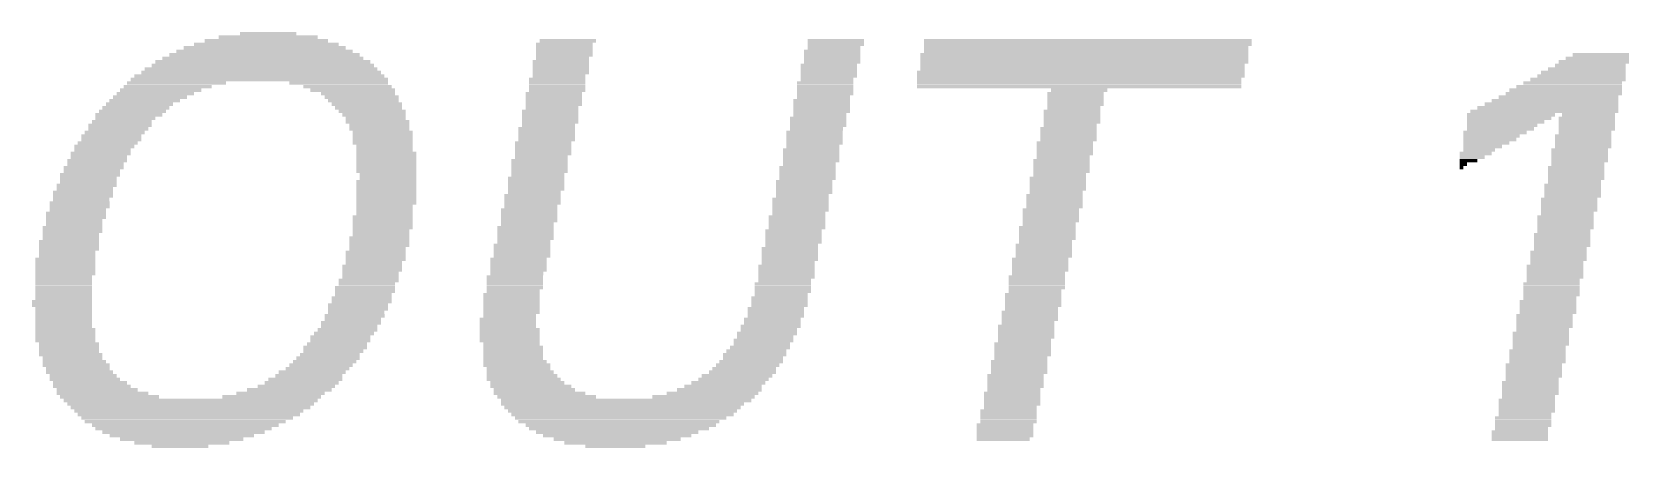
# Model space of a CAD drawing. Extents: x 3 to 114, y 9 to 132.
# Drawn here: x 103.9 to 110.8, y 21.76 to 23.56 of the extents above; entities that cross this region are included whole.
import ezdxf

# ---------------------------------------------------------------- set-up
doc = ezdxf.new("R2010")
doc.units = 0
doc.layers.add('254', color=53, linetype='CONTINUOUS')

# ---------------------------------------------------------------- blocks, each defined once
blk = doc.blocks.new('RECT')
blk.add_solid([(-0.5, -0.5), (0.5, -0.5), (-0.5, 0.5), (0.5, 0.5)])

msp = doc.modelspace()

# ---------------------------------------------------------------- block references
at = {"layer": '254', "yscale": 0.0152}
for p, xscale in [((104.9172, 23.5382), 0.4267), ((104.9172, 23.5534), 0.2438), ((104.902, 23.4772), 0.762), ((104.902, 23.4925), 0.701), ((104.9096, 23.5077), 0.6248), ((104.9096, 23.5229), 0.5334), ((106.1974, 23.5077), 0.2438), ((106.1974, 23.4925), 0.2438), ((106.1974, 23.4772), 0.2438), ((106.2126, 23.5229), 0.2438), ((107.3556, 23.4772), 0.2438), ((107.3709, 23.5229), 0.2438), ((107.3709, 23.5077), 0.2438), ((107.3633, 23.4925), 0.2286), ((108.4605, 23.5229), 1.4173), ((108.4605, 23.5077), 1.4173), ((108.4529, 23.4925), 1.4021), ((108.4529, 23.4772), 1.4021), ((104.8868, 23.401), 1.0058), ((104.8944, 23.4163), 0.9601), ((104.8944, 23.4315), 0.9296), ((104.8944, 23.4467), 0.8687), ((104.902, 23.462), 0.823), ((106.1822, 23.4315), 0.2438), ((106.1822, 23.4163), 0.2438), ((106.1822, 23.401), 0.2438), ((106.1974, 23.462), 0.2438), ((106.1898, 23.4467), 0.2286), ((107.3404, 23.4163), 0.2438), ((107.3404, 23.401), 0.2438), ((107.3556, 23.462), 0.2438), ((107.3556, 23.4467), 0.2438), ((107.3556, 23.4315), 0.2438), ((108.4453, 23.462), 1.4173), ((108.4453, 23.4467), 1.4173), ((108.4453, 23.4315), 1.4173), ((108.4377, 23.4163), 1.4021), ((108.4377, 23.401), 1.4021), ((110.617, 23.401), 0.3353), ((110.6322, 23.4163), 0.3048), ((110.6475, 23.4315), 0.3048), ((110.6627, 23.4467), 0.2743), ((110.678, 23.462), 0.2438), ((104.521, 23.3401), 0.4267), ((104.8791, 23.3553), 1.1125), ((104.8791, 23.3705), 1.082), ((104.8868, 23.3858), 1.0363), ((105.222, 23.3401), 0.4267), ((106.1669, 23.3553), 0.2438), ((106.1669, 23.3401), 0.2438), ((106.1745, 23.3705), 0.2286), ((106.1822, 23.3858), 0.2438), ((107.3252, 23.3401), 0.2438), ((107.3404, 23.3858), 0.2438), ((107.3404, 23.3705), 0.2438), ((107.3328, 23.3553), 0.2286), ((108.4301, 23.3858), 1.4173), ((108.4301, 23.3705), 1.4173), ((108.4224, 23.3553), 1.4021), ((108.4224, 23.3401), 1.4021), ((110.556, 23.3401), 0.4267), ((110.5789, 23.3553), 0.4115), ((110.5941, 23.3705), 0.381), ((110.6018, 23.3858), 0.3658), ((104.3838, 23.2639), 0.3048), ((104.4067, 23.2791), 0.32), ((104.4296, 23.2943), 0.3353), ((104.4524, 23.3096), 0.3505), ((104.4829, 23.3248), 0.381), ((105.2601, 23.3248), 0.381), ((105.283, 23.3096), 0.3658), ((105.3059, 23.2943), 0.32), ((105.3211, 23.2791), 0.32), ((105.3287, 23.2639), 0.3048), ((106.1517, 23.2943), 0.2438), ((106.1517, 23.2791), 0.2438), ((106.1517, 23.2639), 0.2438), ((106.1669, 23.3248), 0.2438), ((106.1669, 23.3096), 0.2438), ((107.3099, 23.2639), 0.2438), ((107.3175, 23.2791), 0.2286), ((107.3252, 23.3248), 0.2438), ((107.3252, 23.3096), 0.2438), ((107.3252, 23.2943), 0.2438), ((108.4224, 23.3248), 1.4021), ((108.4072, 23.2943), 0.2438), ((108.4072, 23.2791), 0.2438), ((108.4072, 23.2639), 0.2438), ((108.4224, 23.3096), 0.2438), ((110.4798, 23.2639), 0.5486), ((110.4951, 23.2791), 0.5182), ((110.5179, 23.2943), 0.5029), ((110.5256, 23.3096), 0.4877), ((110.5408, 23.3248), 0.4572), ((104.3153, 23.2029), 0.2896), ((104.3305, 23.2181), 0.2896), ((104.3457, 23.2334), 0.2896), ((104.361, 23.2486), 0.2896), ((105.344, 23.2486), 0.3048), ((105.3516, 23.2334), 0.2896), ((105.3668, 23.2181), 0.2896), ((105.3744, 23.2029), 0.2743), ((106.1364, 23.2181), 0.2438), ((106.1364, 23.2029), 0.2438), ((106.1517, 23.2486), 0.2438), ((106.1441, 23.2334), 0.2286), ((107.3099, 23.2486), 0.2438), ((107.3099, 23.2334), 0.2438), ((107.3099, 23.2181), 0.2438), ((107.3023, 23.2029), 0.2286), ((108.392, 23.2181), 0.2438), ((108.392, 23.2029), 0.2438), ((108.4072, 23.2486), 0.2438), ((108.3996, 23.2334), 0.2286), ((110.2893, 23.2029), 0.381), ((110.4341, 23.2181), 0.6401), ((110.4494, 23.2334), 0.6096), ((110.4646, 23.2486), 0.5791), ((110.6246, 23.2029), 0.2286), ((104.2543, 23.1267), 0.2591), ((104.2695, 23.1419), 0.2591), ((104.2772, 23.1572), 0.2743), ((104.2848, 23.1724), 0.2591), ((104.3, 23.1877), 0.2591), ((105.3821, 23.1877), 0.2591), ((105.3897, 23.1724), 0.2743), ((105.3973, 23.1572), 0.2591), ((105.3973, 23.1419), 0.2591), ((105.4125, 23.1267), 0.2591), ((106.1212, 23.1419), 0.2438), ((106.1212, 23.1267), 0.2438), ((106.1364, 23.1877), 0.2438), ((106.1364, 23.1724), 0.2438), ((106.1288, 23.1572), 0.2286), ((107.2794, 23.1267), 0.2438), ((107.2947, 23.1877), 0.2438), ((107.2947, 23.1724), 0.2438), ((107.2947, 23.1572), 0.2438), ((107.2871, 23.1419), 0.2286), ((108.3767, 23.1419), 0.2438), ((108.3767, 23.1267), 0.2438), ((108.3843, 23.1572), 0.2286), ((108.392, 23.1877), 0.2438), ((108.392, 23.1724), 0.2438), ((110.2208, 23.1267), 0.2743), ((110.2817, 23.1877), 0.3658), ((110.2665, 23.1724), 0.3353), ((110.2512, 23.1572), 0.3048), ((110.2436, 23.1419), 0.2896), ((110.617, 23.1877), 0.2438), ((110.617, 23.1724), 0.2438), ((110.617, 23.1572), 0.2438), ((110.617, 23.1419), 0.2438), ((110.6094, 23.1267), 0.2286), ((104.2086, 23.0657), 0.2591), ((104.2238, 23.081), 0.2591), ((104.2391, 23.1115), 0.2591), ((104.2391, 23.0962), 0.2591), ((105.4125, 23.1115), 0.2591), ((105.4125, 23.0962), 0.2591), ((105.4125, 23.081), 0.2591), ((105.4202, 23.0657), 0.2438), ((106.106, 23.081), 0.2438), ((106.106, 23.0657), 0.2438), ((106.1212, 23.1115), 0.2438), ((106.1212, 23.0962), 0.2438), ((107.2794, 23.1115), 0.2438), ((107.2794, 23.0962), 0.2438), ((107.2794, 23.081), 0.2438), ((107.2718, 23.0657), 0.2286), ((108.3615, 23.081), 0.2438), ((108.3615, 23.0657), 0.2438), ((108.3767, 23.1115), 0.2438), ((108.3767, 23.0962), 0.2438), ((110.2055, 23.1115), 0.2438), ((110.1979, 23.0962), 0.2286), ((110.1827, 23.081), 0.1981), ((110.1674, 23.0657), 0.1676), ((110.6018, 23.1115), 0.2438), ((110.6018, 23.0962), 0.2438), ((110.6018, 23.081), 0.2438), ((110.6018, 23.0657), 0.2438), ((104.1781, 23.0048), 0.2591), ((104.1705, 22.9895), 0.2438), ((104.1933, 23.0353), 0.2591), ((104.1857, 23.02), 0.2438), ((104.201, 23.0505), 0.2438), ((105.4202, 23.0505), 0.2438), ((105.4278, 23.0353), 0.2591), ((105.4278, 23.02), 0.2591), ((105.4278, 23.0048), 0.2591), ((105.4278, 22.9895), 0.2591), ((106.0907, 23.0048), 0.2438), ((106.0907, 22.9895), 0.2438), ((106.0983, 23.02), 0.2286), ((106.106, 23.0505), 0.2438), ((106.106, 23.0353), 0.2438), ((107.2642, 23.0505), 0.2438), ((107.2642, 23.0353), 0.2438), ((107.2642, 23.02), 0.2438), ((107.2642, 23.0048), 0.2438), ((107.2566, 22.9895), 0.2286), ((108.3462, 23.0048), 0.2438), ((108.3462, 22.9895), 0.2438), ((108.3615, 23.0505), 0.2438), ((108.3615, 23.0353), 0.2438), ((108.3539, 23.02), 0.2286), ((110.1369, 23.0353), 0.1372), ((110.1217, 23.02), 0.1067), ((110.1065, 23.0048), 0.0762), ((110.0836, 22.9895), 0.0305), ((110.1522, 23.0505), 0.1372), ((110.5865, 23.0505), 0.2438), ((110.5865, 23.0353), 0.2438), ((110.5865, 23.02), 0.2438), ((110.5865, 23.0048), 0.2438), ((110.5789, 22.9895), 0.2286), ((104.1476, 22.9438), 0.2591), ((104.14, 22.9286), 0.2438), ((104.14, 22.9133), 0.2438), ((104.1629, 22.9743), 0.2591), ((104.1552, 22.9591), 0.2438), ((105.4278, 22.9743), 0.2591), ((105.4278, 22.9591), 0.2591), ((105.4278, 22.9133), 0.2591), ((105.4354, 22.9438), 0.2438), ((105.4354, 22.9286), 0.2438), ((106.0755, 22.9286), 0.2438), ((106.0755, 22.9133), 0.2438), ((106.0907, 22.9743), 0.2438), ((106.0907, 22.9591), 0.2438), ((106.0831, 22.9438), 0.2286), ((107.2337, 22.9133), 0.2438), ((107.249, 22.9743), 0.2438), ((107.249, 22.9591), 0.2438), ((107.249, 22.9438), 0.2438), ((107.249, 22.9286), 0.2438), ((108.331, 22.9286), 0.2438), ((108.331, 22.9133), 0.2438), ((108.3462, 22.9743), 0.2438), ((108.3462, 22.9591), 0.2438), ((108.3386, 22.9438), 0.2286), ((110.076, 22.9743), 0.0152), ((110.5713, 22.9743), 0.2438), ((110.5713, 22.9591), 0.2438), ((110.5713, 22.9438), 0.2438), ((110.5713, 22.9286), 0.2438), ((110.5637, 22.9133), 0.2286), ((104.1171, 22.8676), 0.2591), ((104.1171, 22.8524), 0.2591), ((104.1324, 22.8981), 0.2591), ((104.1248, 22.8829), 0.2438), ((105.4278, 22.8981), 0.2591), ((105.4278, 22.8829), 0.2591), ((105.4278, 22.8676), 0.2591), ((105.4278, 22.8524), 0.2591), ((106.0602, 22.8524), 0.2438), ((106.0755, 22.8981), 0.2438), ((106.0755, 22.8829), 0.2438), ((106.0679, 22.8676), 0.2286), ((107.2337, 22.8981), 0.2438), ((107.2337, 22.8829), 0.2438), ((107.2337, 22.8676), 0.2438), ((107.2261, 22.8524), 0.2286), ((108.3158, 22.8524), 0.2438), ((108.331, 22.8981), 0.2438), ((108.331, 22.8829), 0.2438), ((108.3234, 22.8676), 0.2286), ((110.556, 22.8981), 0.2438), ((110.556, 22.8829), 0.2438), ((110.556, 22.8676), 0.2438), ((110.556, 22.8524), 0.2438), ((104.0867, 22.7762), 0.2591), ((104.1019, 22.8219), 0.2591), ((104.1019, 22.8067), 0.2591), ((104.0943, 22.7914), 0.2438), ((104.1095, 22.8371), 0.2438), ((105.4278, 22.8371), 0.2591), ((105.4278, 22.8219), 0.2591), ((105.4202, 22.8067), 0.2438), ((105.4202, 22.7914), 0.2438), ((105.4202, 22.7762), 0.2438), ((106.045, 22.7914), 0.2438), ((106.045, 22.7762), 0.2438), ((106.0602, 22.8371), 0.2438), ((106.0602, 22.8219), 0.2438), ((106.0526, 22.8067), 0.2286), ((107.2185, 22.8371), 0.2438), ((107.2185, 22.8219), 0.2438), ((107.2185, 22.8067), 0.2438), ((107.2185, 22.7914), 0.2438), ((107.2109, 22.7762), 0.2286), ((108.3005, 22.7914), 0.2438), ((108.3005, 22.7762), 0.2438), ((108.3158, 22.8371), 0.2438), ((108.3158, 22.8219), 0.2438), ((108.3158, 22.8067), 0.2438), ((110.5408, 22.8371), 0.2438), ((110.5408, 22.8219), 0.2438), ((110.5408, 22.8067), 0.2438), ((110.5408, 22.7914), 0.2438), ((110.5332, 22.7762), 0.2286), ((104.0714, 22.7152), 0.2591), ((104.0867, 22.7609), 0.2591), ((104.079, 22.7457), 0.2438), ((104.079, 22.7305), 0.2438), ((105.4125, 22.7609), 0.2591), ((105.4125, 22.7457), 0.2591), ((105.4125, 22.7305), 0.2591), ((105.4125, 22.7152), 0.2591), ((106.0298, 22.7152), 0.2438), ((106.045, 22.7609), 0.2438), ((106.045, 22.7457), 0.2438), ((106.0374, 22.7305), 0.2286), ((107.2032, 22.7609), 0.2438), ((107.2032, 22.7457), 0.2438), ((107.2032, 22.7305), 0.2438), ((107.2032, 22.7152), 0.2438), ((108.2853, 22.7152), 0.2438), ((108.3005, 22.7609), 0.2438), ((108.3005, 22.7457), 0.2438), ((108.2929, 22.7305), 0.2286), ((110.5256, 22.7609), 0.2438), ((110.5256, 22.7457), 0.2438), ((110.5256, 22.7305), 0.2438), ((110.5256, 22.7152), 0.2438), ((104.0562, 22.6543), 0.2591), ((104.0562, 22.639), 0.2591), ((104.0714, 22.7), 0.2591), ((104.0638, 22.6847), 0.2438), ((104.0638, 22.6695), 0.2438), ((105.3973, 22.6695), 0.2591), ((105.3973, 22.6543), 0.2591), ((105.3973, 22.639), 0.2591), ((105.4049, 22.7), 0.2438), ((105.4049, 22.6847), 0.2438), ((106.0145, 22.639), 0.2438), ((106.0221, 22.6543), 0.2286), ((106.0298, 22.7), 0.2438), ((106.0298, 22.6847), 0.2438), ((106.0298, 22.6695), 0.2438), ((107.188, 22.7), 0.2438), ((107.188, 22.6847), 0.2438), ((107.188, 22.6695), 0.2438), ((107.188, 22.6543), 0.2438), ((107.1804, 22.639), 0.2286), ((108.27, 22.639), 0.2438), ((108.2853, 22.7), 0.2438), ((108.2853, 22.6847), 0.2438), ((108.2853, 22.6695), 0.2438), ((108.2777, 22.6543), 0.2286), ((110.5103, 22.6847), 0.2438), ((110.5103, 22.6695), 0.2438), ((110.5103, 22.6543), 0.2438), ((110.5103, 22.639), 0.2438), ((110.5179, 22.7), 0.2286), ((104.0409, 22.5781), 0.2591), ((104.0562, 22.6238), 0.2591), ((104.0486, 22.6085), 0.2438), ((104.0486, 22.5933), 0.2438), ((105.3821, 22.6085), 0.2591), ((105.3821, 22.5933), 0.2591), ((105.3821, 22.5781), 0.2591), ((105.3897, 22.6238), 0.2438), ((105.9993, 22.5781), 0.2438), ((106.0145, 22.6238), 0.2438), ((106.0145, 22.6085), 0.2438), ((106.0145, 22.5933), 0.2438), ((107.1728, 22.6238), 0.2438), ((107.1728, 22.6085), 0.2438), ((107.1728, 22.5933), 0.2438), ((107.1728, 22.5781), 0.2438), ((108.2548, 22.5781), 0.2438), ((108.27, 22.6238), 0.2438), ((108.27, 22.6085), 0.2438), ((108.27, 22.5933), 0.2438), ((110.4951, 22.6085), 0.2438), ((110.4951, 22.5933), 0.2438), ((110.4951, 22.5781), 0.2438), ((110.5027, 22.6238), 0.2286), ((104.0409, 22.5628), 0.2591), ((104.0409, 22.5476), 0.2591), ((104.0409, 22.5323), 0.2591), ((104.0409, 22.5171), 0.2591), ((104.0333, 22.5019), 0.2438), ((105.3668, 22.5476), 0.2591), ((105.3668, 22.5323), 0.2591), ((105.3592, 22.5171), 0.2438), ((105.3592, 22.5019), 0.2438), ((105.3744, 22.5628), 0.2438), ((105.984, 22.5019), 0.2438), ((105.9993, 22.5628), 0.2438), ((105.9993, 22.5476), 0.2438), ((105.9993, 22.5323), 0.2438), ((105.9917, 22.5171), 0.2286), ((107.1575, 22.5476), 0.2438), ((107.1575, 22.5323), 0.2438), ((107.1575, 22.5171), 0.2438), ((107.1575, 22.5019), 0.2438), ((107.1651, 22.5628), 0.2286), ((108.2396, 22.5019), 0.2438), ((108.2548, 22.5628), 0.2438), ((108.2548, 22.5476), 0.2438), ((108.2548, 22.5323), 0.2438), ((108.2472, 22.5171), 0.2286), ((110.4798, 22.5476), 0.2438), ((110.4798, 22.5323), 0.2438), ((110.4798, 22.5171), 0.2438), ((110.4798, 22.5019), 0.2438), ((110.4875, 22.5628), 0.2286), ((104.0333, 22.4866), 0.2438), ((104.0333, 22.4714), 0.2438), ((104.0333, 22.4561), 0.2438), ((104.0333, 22.4409), 0.2438), ((105.3363, 22.4561), 0.2591), ((105.3363, 22.4409), 0.2591), ((105.3516, 22.4866), 0.2591), ((105.344, 22.4714), 0.2438), ((105.984, 22.4866), 0.2438), ((105.984, 22.4714), 0.2438), ((105.984, 22.4561), 0.2438), ((105.9764, 22.4409), 0.2286), ((107.1423, 22.4714), 0.2438), ((107.1423, 22.4561), 0.2438), ((107.1423, 22.4409), 0.2438), ((107.1499, 22.4866), 0.2286), ((108.2319, 22.4409), 0.2286), ((108.2396, 22.4866), 0.2438), ((108.2396, 22.4714), 0.2438), ((108.2396, 22.4561), 0.2438), ((110.4646, 22.4714), 0.2438), ((110.4646, 22.4561), 0.2438), ((110.4646, 22.4409), 0.2438), ((110.4722, 22.4866), 0.2286), ((104.0257, 22.3952), 0.2591), ((104.0257, 22.3799), 0.2591), ((104.0333, 22.4257), 0.2438), ((104.0333, 22.4104), 0.2438), ((104.0333, 22.3647), 0.2438), ((105.3059, 22.3799), 0.2591), ((105.3059, 22.3647), 0.2591), ((105.3211, 22.4104), 0.2591), ((105.3211, 22.3952), 0.2591), ((105.3287, 22.4257), 0.2438), ((105.9688, 22.4257), 0.2438), ((105.9688, 22.4104), 0.2438), ((105.9688, 22.3952), 0.2438), ((105.9688, 22.3799), 0.2438), ((105.9688, 22.3647), 0.2438), ((107.1118, 22.3647), 0.2438), ((107.127, 22.4104), 0.2438), ((107.127, 22.3952), 0.2438), ((107.127, 22.3799), 0.2438), ((107.1347, 22.4257), 0.2286), ((108.2243, 22.4257), 0.2438), ((108.2243, 22.4104), 0.2438), ((108.2243, 22.3952), 0.2438), ((108.2243, 22.3799), 0.2438), ((108.2167, 22.3647), 0.2286), ((110.4494, 22.3952), 0.2438), ((110.4494, 22.3799), 0.2438), ((110.4494, 22.3647), 0.2438), ((110.4646, 22.4257), 0.2438), ((110.457, 22.4104), 0.2286), ((104.0333, 22.3495), 0.2438), ((104.0333, 22.3342), 0.2438), ((104.0333, 22.319), 0.2438), ((104.0333, 22.3037), 0.2438), ((105.2754, 22.3037), 0.2591), ((105.2906, 22.3342), 0.2591), ((105.283, 22.319), 0.2438), ((105.2982, 22.3495), 0.2438), ((105.9536, 22.319), 0.2438), ((105.9536, 22.3037), 0.2438), ((105.9688, 22.3495), 0.2438), ((105.9612, 22.3342), 0.2286), ((107.0966, 22.319), 0.2438), ((107.0966, 22.3037), 0.2438), ((107.1118, 22.3495), 0.2438), ((107.1118, 22.3342), 0.2438), ((108.2091, 22.3495), 0.2438), ((108.2091, 22.3342), 0.2438), ((108.2091, 22.319), 0.2438), ((108.2015, 22.3037), 0.2286), ((110.4341, 22.3342), 0.2438), ((110.4341, 22.319), 0.2438), ((110.4341, 22.3037), 0.2438), ((110.4494, 22.3495), 0.2438), ((104.0409, 22.2733), 0.2591), ((104.0409, 22.258), 0.2591), ((104.0409, 22.2428), 0.2591), ((104.0409, 22.2275), 0.2591), ((104.0333, 22.2885), 0.2438), ((105.2297, 22.2428), 0.2591), ((105.2297, 22.2275), 0.2591), ((105.2449, 22.258), 0.2591), ((105.2601, 22.2733), 0.2591), ((105.2678, 22.2885), 0.2438), ((105.9536, 22.2885), 0.2438), ((105.9612, 22.2733), 0.2591), ((105.9612, 22.258), 0.2591), ((105.9612, 22.2428), 0.2591), ((105.9612, 22.2275), 0.2591), ((107.0585, 22.2275), 0.2591), ((107.0737, 22.258), 0.2591), ((107.0661, 22.2428), 0.2438), ((107.0889, 22.2885), 0.2591), ((107.0813, 22.2733), 0.2438), ((108.1938, 22.2885), 0.2438), ((108.1938, 22.2733), 0.2438), ((108.1938, 22.258), 0.2438), ((108.1938, 22.2428), 0.2438), ((108.1862, 22.2275), 0.2286), ((110.4189, 22.258), 0.2438), ((110.4189, 22.2428), 0.2438), ((110.4189, 22.2275), 0.2438), ((110.4341, 22.2885), 0.2438), ((110.4265, 22.2733), 0.2286), ((104.0638, 22.1666), 0.2743), ((104.0562, 22.2123), 0.2591), ((104.0562, 22.1971), 0.2591), ((104.0562, 22.1818), 0.2591), ((105.1839, 22.1666), 0.2591), ((105.2068, 22.1971), 0.2743), ((105.1992, 22.1818), 0.2591), ((105.2144, 22.2123), 0.2591), ((105.9688, 22.2123), 0.2438), ((105.9764, 22.1971), 0.2591), ((105.9764, 22.1818), 0.2591), ((105.9764, 22.1666), 0.2591), ((107.0204, 22.1666), 0.2743), ((107.028, 22.1818), 0.2591), ((107.0432, 22.1971), 0.2591), ((107.0508, 22.2123), 0.2438), ((108.1786, 22.2123), 0.2438), ((108.1786, 22.1971), 0.2438), ((108.1786, 22.1818), 0.2438), ((108.1786, 22.1666), 0.2438), ((110.4036, 22.1818), 0.2438), ((110.4036, 22.1666), 0.2438), ((110.4189, 22.2123), 0.2438), ((110.4113, 22.1971), 0.2286), ((104.079, 22.1361), 0.2743), ((104.0714, 22.1513), 0.2591), ((104.0867, 22.1209), 0.2896), ((104.0943, 22.1056), 0.2743), ((104.1019, 22.0904), 0.2896), ((105.1077, 22.0904), 0.2896), ((105.1306, 22.1056), 0.2743), ((105.1458, 22.1209), 0.2743), ((105.1611, 22.1361), 0.2743), ((105.1763, 22.1513), 0.2743), ((105.984, 22.1361), 0.2743), ((105.9764, 22.1513), 0.2591), ((105.9917, 22.1209), 0.2896), ((105.9993, 22.1056), 0.2743), ((106.0069, 22.0904), 0.2896), ((106.967, 22.0904), 0.2896), ((106.9746, 22.1056), 0.2743), ((106.9899, 22.1209), 0.2743), ((107.0051, 22.1361), 0.2743), ((107.0127, 22.1513), 0.2591), ((108.1634, 22.1361), 0.2438), ((108.1634, 22.1209), 0.2438), ((108.1634, 22.1056), 0.2438), ((108.1634, 22.0904), 0.2438), ((108.171, 22.1513), 0.2286), ((110.3884, 22.1209), 0.2438), ((110.3884, 22.1056), 0.2438), ((110.3884, 22.0904), 0.2438), ((110.4036, 22.1513), 0.2438), ((110.4036, 22.1361), 0.2438), ((104.1171, 22.0751), 0.2896), ((104.1248, 22.0599), 0.3048), ((104.1552, 22.0294), 0.3353), ((104.1476, 22.0447), 0.32), ((105.0392, 22.0294), 0.3353), ((105.062, 22.0447), 0.32), ((105.0773, 22.0599), 0.32), ((105.0925, 22.0751), 0.2896), ((106.0145, 22.0751), 0.3048), ((106.0221, 22.0599), 0.32), ((106.0526, 22.0294), 0.3505), ((106.0374, 22.0447), 0.32), ((106.8832, 22.0294), 0.3353), ((106.9061, 22.0447), 0.32), ((106.9289, 22.0599), 0.3048), ((106.9442, 22.0751), 0.3048), ((108.1481, 22.0751), 0.2438), ((108.1481, 22.0599), 0.2438), ((108.1481, 22.0447), 0.2438), ((108.1481, 22.0294), 0.2438), ((110.3732, 22.0447), 0.2438), ((110.3732, 22.0294), 0.2438), ((110.3884, 22.0751), 0.2438), ((110.3808, 22.0599), 0.2286), ((104.1781, 22.0142), 0.3505), ((104.201, 21.9989), 0.3962), ((104.2314, 21.9837), 0.4267), ((104.582, 21.9685), 1.0973), ((104.582, 21.9532), 1.0668), ((104.9325, 21.9837), 0.4267), ((104.9706, 21.9989), 0.381), ((105.0087, 22.0142), 0.3658), ((106.0679, 22.0142), 0.3505), ((106.0907, 21.9989), 0.3962), ((106.1212, 21.9837), 0.4267), ((106.4641, 21.9685), 1.082), ((106.4489, 21.9532), 1.0516), ((106.7994, 21.9837), 0.442), ((106.8375, 21.9989), 0.3962), ((106.868, 22.0142), 0.3658), ((108.1329, 21.9989), 0.2438), ((108.1329, 21.9837), 0.2438), ((108.1329, 21.9685), 0.2438), ((108.1329, 21.9532), 0.2438), ((108.1405, 22.0142), 0.2286), ((110.3579, 21.9685), 0.2438), ((110.3579, 21.9532), 0.2438), ((110.3655, 21.9837), 0.2286), ((110.3732, 22.0142), 0.2438), ((110.3732, 21.9989), 0.2438), ((104.582, 21.938), 1.0363), ((104.5743, 21.9227), 0.9906), ((104.5743, 21.9075), 0.9601), ((104.5667, 21.8923), 0.9144), ((106.4489, 21.938), 1.0211), ((106.4489, 21.9227), 0.9906), ((106.4489, 21.9075), 0.9601), ((106.4412, 21.8923), 0.9144), ((108.1176, 21.9227), 0.2438), ((108.1176, 21.9075), 0.2438), ((108.1176, 21.8923), 0.2438), ((108.1253, 21.938), 0.2286), ((110.3427, 21.8923), 0.2438), ((110.3579, 21.938), 0.2438), ((110.3579, 21.9227), 0.2438), ((110.3503, 21.9075), 0.2286), ((104.5591, 21.877), 0.8687), ((104.5591, 21.8618), 0.8077), ((104.5515, 21.8465), 0.762), ((104.5515, 21.8313), 0.701), ((104.5439, 21.8161), 0.6248), ((106.4336, 21.877), 0.8687), ((106.4412, 21.8618), 0.823), ((106.4336, 21.8465), 0.7772), ((106.426, 21.8313), 0.701), ((106.426, 21.8161), 0.6401), ((108.1024, 21.8618), 0.2438), ((108.1024, 21.8465), 0.2438), ((108.1024, 21.8313), 0.2438), ((108.1024, 21.8161), 0.2438), ((108.1176, 21.877), 0.2438), ((110.3274, 21.8313), 0.2438), ((110.3274, 21.8161), 0.2438), ((110.3427, 21.877), 0.2438), ((110.3427, 21.8618), 0.2438), ((110.3351, 21.8465), 0.2286), ((104.5439, 21.8008), 0.5334), ((104.5439, 21.7856), 0.4115), ((104.5362, 21.7703), 0.2438), ((106.426, 21.8008), 0.5486), ((106.4184, 21.7856), 0.442), ((106.4184, 21.7703), 0.2591), ((108.0948, 21.8008), 0.2286), ((110.3274, 21.8008), 0.2438)]:
    msp.add_blockref('RECT', p, dxfattribs=dict(at, xscale=xscale))

doc.saveas('drawing.dxf')
